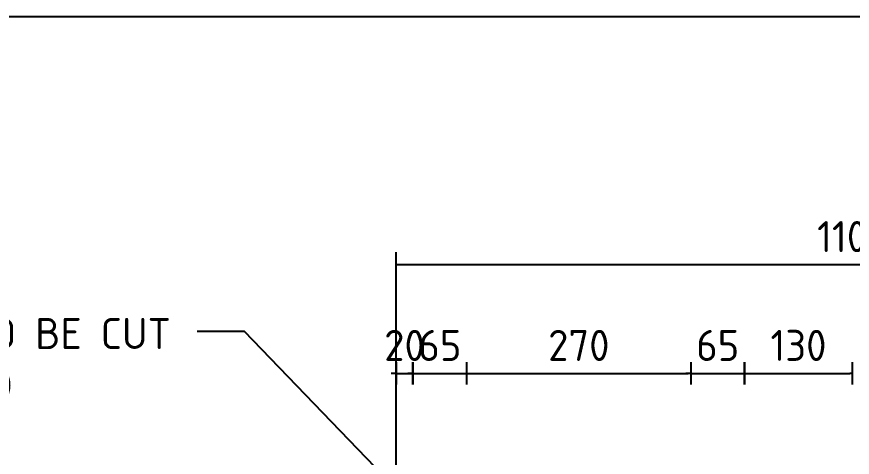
# Model space of a CAD drawing. Extents: x 0 to 1025, y -1312 to 297.
# Drawn here: x 181.6 to 248.7, y 257.1 to 292.5 of the extents above; entities that cross this region are included whole.
import ezdxf
from ezdxf.enums import TextEntityAlignment as Align

# ---------------------------------------------------------------- set-up
doc = ezdxf.new("R2010")
doc.units = 0
doc.header["$LTSCALE"] = 6
doc.header["$MEASUREMENT"] = 0
doc.header["$PDSIZE"] = 1
doc.layers.get('0').update_dxf_attribs({"linetype": 'CONTINUOUS'})
doc.layers.get('DEFPOINTS').update_dxf_attribs({"linetype": 'CONTINUOUS'})
for name, color, linetype in [('T25', 1, 'CONTINUOUS'), ('TBLK18', 4, 'CONTINUOUS'), ('TBLK25', 1, 'CONTINUOUS'), ('TBLK35', 3, 'CONTINUOUS'), ('TBLK50', 7, 'CONTINUOUS')]:
    doc.layers.add(name, color=color, linetype=linetype)
doc.styles.add('ISO', font='iso3098b.shx')
doc.dimstyles.new('SIGNSDIM', dxfattribs={"dimtxt": 2.5, "dimasz": 0.2, "dimexe": 1, "dimexo": 1.5, "dimgap": 1, "dimtad": 1, "dimtoh": 1, "dimdec": 4, "dimlfac": 15, "dimrnd": 1, "dimdsep": 46, "dimtxsty": 'ISO', "dimblk": 'SGNDIM', "dimcen": 2.5, "dimse2": 1, "dimadec": 0, "dimazin": 0, "dimtfac": 1, "dimtdec": 4, "dimtix": 1, "dimtmove": 0, "dimatfit": 3, "dimldrblk": 'SGNDIM', "dimfxl": 1, "dimtolj": 1, "dimtzin": 0, "dimarcsym": 0})

# ---------------------------------------------------------------- blocks, each defined once
blk = doc.blocks.new('A3BBLK')
at = {"layer": 'TBLK50'}
blk.add_line((415.5, 292.5), (13, 292.5), dxfattribs=at)
blk = doc.blocks.new('a3_in_vtblk std dwg')
blk.add_blockref('A3BBLK', (0, 0))
at = {"layer": 'TBLK18', "style": 'ISO'}
blk.add_attdef('MR_DIRECTORATE', text='', height=1.5, dxfattribs=at).set_placement((381.5, 68.119), align=Align.CENTER)
for tag, p in [('STREET_NAME', (355.514, 62.1)), ('SUBURB_POSTCODE', (388.488, 62.1)), ('TELEPHONE_NO.', (368.306, 59.836)), ('FAX_NO.', (393.555, 59.836))]:
    blk.add_attdef(tag, p, '', height=1.5, dxfattribs=at)
at = {"layer": 'TBLK25', "style": 'ISO'}
for tag, height, p in [('MR_BRANCH', 2, (381.5, 65.199)), ('ROAD_SECTION', 1.75, (384.5, 29.162)), ('SLK', 1.75, (384.5, 26.108)), ('CHAINAGE', 1.75, (384.5, 19.205))]:
    blk.add_attdef(tag, text='', height=height, dxfattribs=at).set_placement(p, align=Align.CENTER)
for tag, p, height in [('FILE_NUMBER', (371.773, 54.237), 2.5), ('DESIGNED_/_DRAWN', (371.773, 49.487), 2), ('VERIFIED', (371.773, 44.487), 2), ('APPROVED', (371.773, 39.487), 2), ('LOCAL_AUTHORITY', (370.48, 16.733), 1.25)]:
    blk.add_attdef(tag, p, '', height=height, dxfattribs=at)
at = {"layer": 'TBLK35', "style": 'ISO', "width": 0.9}
for tag, p in [('ROAD_PROJECT&NUMBER', (384.5, 32.231)), ('DRAWING_DESCRIPTION', (384.5, 22.288))]:
    blk.add_attdef(tag, text='', height=2.5, dxfattribs=at).set_placement(p, align=Align.CENTER)
at = {"layer": 'TBLK50', "style": 'ISO'}
blk.add_attdef('MRWA_DRG_NUMBER', (356.288, 6.085), '', height=5, dxfattribs=at)
blk = doc.blocks.new('SGNDIM')
for p, q in [((0, 4.5), (0, -4.5)), ((0, 0), (-1, 0))]:
    blk.add_line(p, q)
blk = doc.blocks.new('*D54')
at = {"layer": 'DEFPOINTS', "color": 0, "transparency": 16777216}
for p in [(285.386, 272.561), (212.055, 262.294), (285.386, 262.294)]:
    blk.add_point(p, dxfattribs=at)
at = {"layer": 'T25', "color": 0, "lineweight": -2, "transparency": 16777216}
for p, q in [((212.055, 263.794), (212.055, 273.561)), ((285.386, 263.794), (285.386, 273.561)), ((212.255, 272.561), (285.186, 272.561))]:
    blk.add_line(p, q, dxfattribs=at)
at = {"layer": 'T25', "color": 0, "lineweight": -2, "transparency": 16777216, "xscale": 0.2, "yscale": 0.2, "zscale": 0.2, "rotation": 180}
blk.add_blockref('SGNDIM', (212.055, 272.561), dxfattribs=at)
at = {"layer": 'T25', "color": 0, "lineweight": -2, "transparency": 16777216, "xscale": 0.2, "yscale": 0.2, "zscale": 0.2}
blk.add_blockref('SGNDIM', (285.386, 272.561), dxfattribs=at)
at = {"layer": 'T25', "color": 0, "transparency": 16777216, "insert": (248.721, 274.811), "char_height": 2.5, "attachment_point": 5, "style": 'ISO'}
blk.add_mtext('\\A1;1100', dxfattribs=at)
blk = doc.blocks.new('*D60')
at = {"layer": 'DEFPOINTS', "color": 0, "transparency": 16777216}
for p in [(217.743, 263.808), (213.413, 262.743), (217.743, 262.743)]:
    blk.add_point(p, dxfattribs=at)
at = {"layer": 'T25', "color": 0, "lineweight": -2, "transparency": 16777216}
for p, q in [((213.213, 263.808), (213.013, 263.808)), ((213.413, 263.808), (217.743, 263.808)), ((217.943, 263.808), (218.143, 263.808))]:
    blk.add_line(p, q, dxfattribs=at)
at = {"layer": 'T25', "color": 0, "lineweight": -2, "transparency": 16777216, "xscale": 0.2, "yscale": 0.2, "zscale": 0.2}
blk.add_blockref('SGNDIM', (213.413, 263.808), dxfattribs=at)
at = {"layer": 'T25', "color": 0, "lineweight": -2, "transparency": 16777216, "xscale": 0.2, "yscale": 0.2, "zscale": 0.2, "rotation": 180}
blk.add_blockref('SGNDIM', (217.743, 263.808), dxfattribs=at)
at = {"layer": 'T25', "color": 0, "transparency": 16777216, "insert": (215.578, 266.058), "char_height": 2.5, "attachment_point": 5, "style": 'ISO'}
blk.add_mtext('\\A1;65', dxfattribs=at)
blk = doc.blocks.new('*D61')
at = {"layer": 'DEFPOINTS', "color": 0, "transparency": 16777216}
for p in [(212.055, 263.474), (213.413, 263.808), (213.413, 263.474)]:
    blk.add_point(p, dxfattribs=at)
at = {"layer": 'T25', "color": 0, "lineweight": -2, "transparency": 16777216}
for p, q in [((211.855, 263.808), (211.655, 263.808)), ((212.055, 263.808), (213.413, 263.808)), ((213.613, 263.808), (213.813, 263.808))]:
    blk.add_line(p, q, dxfattribs=at)
at = {"layer": 'T25', "color": 0, "lineweight": -2, "transparency": 16777216, "xscale": 0.2, "yscale": 0.2, "zscale": 0.2}
blk.add_blockref('SGNDIM', (212.055, 263.808), dxfattribs=at)
at = {"layer": 'T25', "color": 0, "lineweight": -2, "transparency": 16777216, "xscale": 0.2, "yscale": 0.2, "zscale": 0.2, "rotation": 180}
blk.add_blockref('SGNDIM', (213.413, 263.808), dxfattribs=at)
at = {"layer": 'T25', "color": 0, "transparency": 16777216, "insert": (212.734, 266.058), "char_height": 2.5, "attachment_point": 5, "style": 'ISO'}
blk.add_mtext('\\A1;20', dxfattribs=at)
blk = doc.blocks.new('*D62')
at = {"layer": 'DEFPOINTS', "color": 0, "transparency": 16777216}
for p in [(235.743, 263.808), (217.743, 257.38), (235.743, 257.38)]:
    blk.add_point(p, dxfattribs=at)
at = {"layer": 'T25', "color": 0, "lineweight": -2, "transparency": 16777216}
blk.add_line((217.943, 263.808), (235.543, 263.808), dxfattribs=at)
at = {"layer": 'T25', "color": 0, "lineweight": -2, "transparency": 16777216, "xscale": 0.2, "yscale": 0.2, "zscale": 0.2, "rotation": 180}
blk.add_blockref('SGNDIM', (217.743, 263.808), dxfattribs=at)
at = {"layer": 'T25', "color": 0, "lineweight": -2, "transparency": 16777216, "xscale": 0.2, "yscale": 0.2, "zscale": 0.2}
blk.add_blockref('SGNDIM', (235.743, 263.808), dxfattribs=at)
at = {"layer": 'T25', "color": 0, "transparency": 16777216, "insert": (226.743, 266.058), "char_height": 2.5, "attachment_point": 5, "style": 'ISO'}
blk.add_mtext('\\A1;270', dxfattribs=at)
blk = doc.blocks.new('*D63')
at = {"layer": 'DEFPOINTS', "color": 0, "transparency": 16777216}
for p in [(240.073, 263.808), (235.743, 262.743), (240.073, 262.743)]:
    blk.add_point(p, dxfattribs=at)
at = {"layer": 'T25', "color": 0, "lineweight": -2, "transparency": 16777216}
for p, q in [((235.543, 263.808), (235.343, 263.808)), ((235.743, 263.808), (240.073, 263.808)), ((240.273, 263.808), (240.473, 263.808))]:
    blk.add_line(p, q, dxfattribs=at)
at = {"layer": 'T25', "color": 0, "lineweight": -2, "transparency": 16777216, "xscale": 0.2, "yscale": 0.2, "zscale": 0.2}
blk.add_blockref('SGNDIM', (235.743, 263.808), dxfattribs=at)
at = {"layer": 'T25', "color": 0, "lineweight": -2, "transparency": 16777216, "xscale": 0.2, "yscale": 0.2, "zscale": 0.2, "rotation": 180}
blk.add_blockref('SGNDIM', (240.073, 263.808), dxfattribs=at)
at = {"layer": 'T25', "color": 0, "transparency": 16777216, "insert": (237.908, 266.058), "char_height": 2.5, "attachment_point": 5, "style": 'ISO'}
blk.add_mtext('\\A1;65', dxfattribs=at)
blk = doc.blocks.new('*D64')
at = {"layer": 'DEFPOINTS', "color": 0, "transparency": 16777216}
for p in [(248.721, 263.808), (240.068, 261.68), (248.721, 261.68)]:
    blk.add_point(p, dxfattribs=at)
at = {"layer": 'T25', "color": 0, "lineweight": -2, "transparency": 16777216}
blk.add_line((240.268, 263.808), (248.521, 263.808), dxfattribs=at)
at = {"layer": 'T25', "color": 0, "lineweight": -2, "transparency": 16777216, "xscale": 0.2, "yscale": 0.2, "zscale": 0.2, "rotation": 180}
blk.add_blockref('SGNDIM', (240.068, 263.808), dxfattribs=at)
at = {"layer": 'T25', "color": 0, "lineweight": -2, "transparency": 16777216, "xscale": 0.2, "yscale": 0.2, "zscale": 0.2}
blk.add_blockref('SGNDIM', (248.721, 263.808), dxfattribs=at)
at = {"layer": 'T25', "color": 0, "transparency": 16777216, "insert": (244.394, 266.058), "char_height": 2.5, "attachment_point": 5, "style": 'ISO'}
blk.add_mtext('\\A1;130', dxfattribs=at)

msp = doc.modelspace()

# ---------------------------------------------------------------- linework, layer by layer
at = {"layer": 'T25'}
msp.add_line((212.0547747, 256.3387427), (212.0547747, 273.3754538), dxfattribs=at)
msp.add_lwpolyline([(220.1712322, 246.0790158), (199.8768646, 267.1701123), (196.076145, 267.1701123)], dxfattribs=at)

# ---------------------------------------------------------------- block references
msp.add_blockref('a3_in_vtblk std dwg', (0.0000004, -0.0000002), dxfattribs=at)

# ---------------------------------------------------------------- texts
at = {"layer": 'T25', "insert": (166.66324, 268.2679617), "char_height": 2.5, "width": 27.691766646, "attachment_point": 1, "style": 'ISO'}
msp.add_mtext('HOLES TO BE CUT 270 x 260', dxfattribs=at)

# ---------------------------------------------------------------- dimensions: what is measured, and where the dimension line sits
at = {"layer": 'T25'}
for base, p1, p2, override, picture, middle in [((285.3862747, 272.5606593), (212.0547747, 262.294405), (285.3862747, 262.294405), {"dimse2": 0}, '*D54', (248.7205247, 274.8106593)), ((213.4127994, 263.8084726), (212.0547747, 263.4743651), (213.4127994, 263.4743651), {"dimse1": 1}, '*D61', (212.7337871, 266.0584726)), ((217.7431046, 263.8084726), (213.4127994, 262.743111), (217.7431046, 262.743111), {"dimse1": 1}, '*D60', (215.577952, 266.0584726)), ((235.7431046, 263.8084726), (217.7431046, 257.3800295), (235.7431046, 257.3800295), {"dimse1": 1}, '*D62', (226.7431046, 266.0584726)), ((240.0734097, 263.8084726), (235.7431046, 262.743111), (240.0734097, 262.743111), {"dimse1": 1}, '*D63', (237.9082571, 266.0584726)), ((248.7205247, 263.8084726), (240.0676141, 261.6796436), (248.7205247, 261.6796436), {"dimse1": 1}, '*D64', (244.3940694, 266.0584726))]:
    dim = msp.add_linear_dim(base=base, p1=p1, p2=p2, dimstyle='SIGNSDIM', override=override, dxfattribs=at)
    dim.commit()
    dim.dimension.update_dxf_attribs({"geometry": picture, "text_midpoint": middle})

doc.saveas('drawing.dxf')
